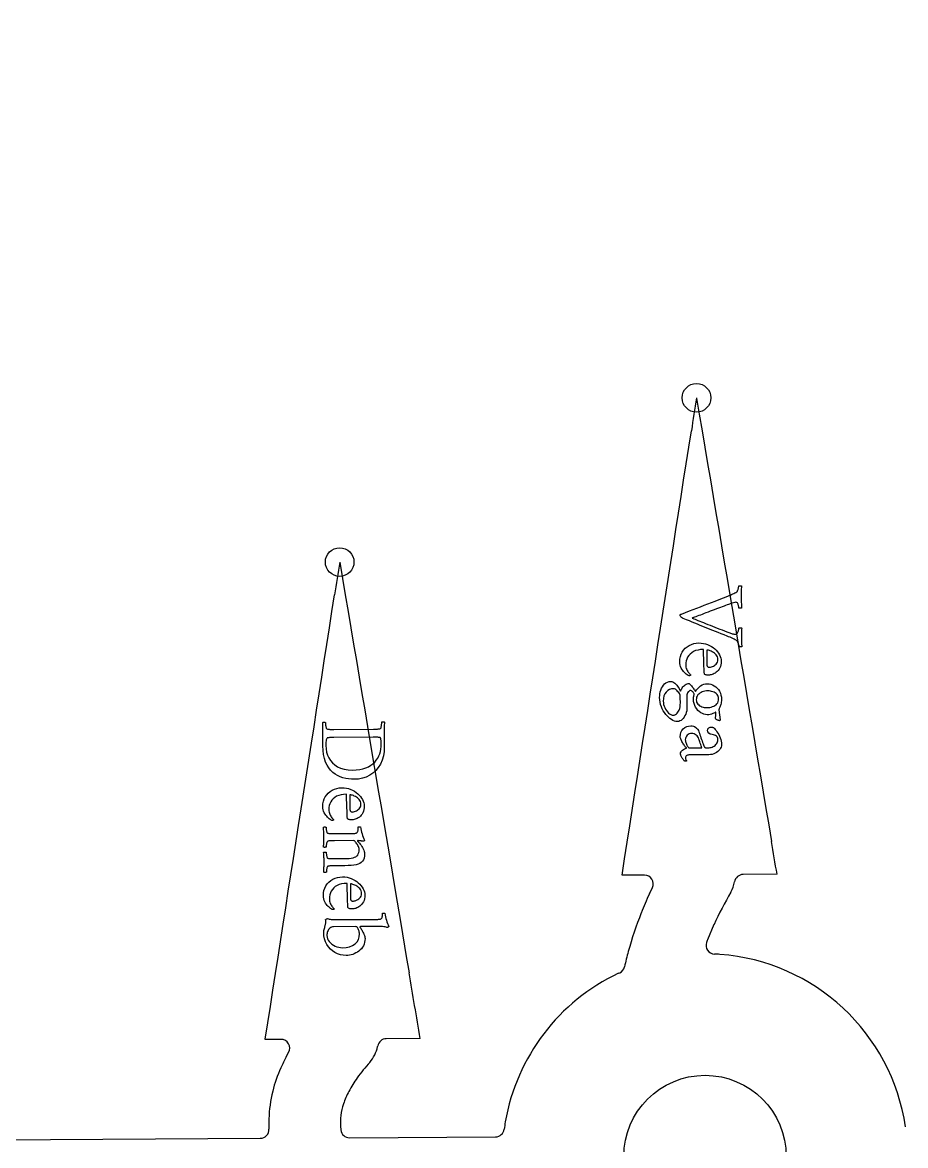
# Model space of a CAD drawing. Header units: millimetres. Extents: x -49 to 68, y -60 to 68.
# Drawn here: x -19.58 to 5.75, y 0.32 to 32.53 of the extents above; entities that cross this region are included whole.
import ezdxf

# ---------------------------------------------------------------- set-up
doc = ezdxf.new("R2010")
doc.units = ezdxf.units.MM
for name, color, linetype in [('CUT_INNER', 6, 'Continuous'), ('CUT_OUTER', 1, 'Continuous'), ('ENGRAVE', 7, 'Continuous'), ('TEXT', 5, 'Continuous')]:
    doc.layers.add(name, color=color, linetype=linetype)

msp = doc.modelspace()

# ---------------------------------------------------------------- linework, layer by layer
at = {"layer": 'CUT_INNER'}
for points in [[(-0.2443, 21.7613), (-0.2433, 21.7568), (-0.1647, 21.2915), (-0.085, 20.8203), (-0.0054, 20.3491), (0.0743, 19.8778), (0.1539, 19.4066), (0.2336, 18.9354), (0.3133, 18.4642), (0.3929, 17.9929), (0.4726, 17.5217), (0.5522, 17.0505), (0.6319, 16.5793), (0.7115, 16.108), (0.8708, 15.1656), (0.9505, 14.6943), (1.0301, 14.2231), (1.1098, 13.7519), (1.1894, 13.2807), (1.2691, 12.8094), (1.3488, 12.3382), (1.5081, 11.3958), (1.5877, 10.9245), (1.6674, 10.4533), (1.747, 9.9821), (1.8267, 9.5109), (1.9063, 9.0396)], [(-1.7349, 8.073), (-2.3743, 8.0689), (-2.3799, 8.0692), (-2.3793, 8.0748), (-2.3066, 8.5411), (-2.233, 9.0133), (-2.1593, 9.4855), (-2.012, 10.4299), (-1.9383, 10.9021), (-1.791, 11.8465), (-1.7174, 12.3187), (-1.6437, 12.7909), (-1.5701, 13.2631), (-1.4964, 13.7353), (-1.4228, 14.2075), (-1.3491, 14.6797), (-1.2755, 15.1519), (-0.9809, 17.0407), (-0.9072, 17.5129), (-0.8335, 17.9851), (-0.7599, 18.4573), (-0.6862, 18.9295), (-0.6126, 19.4017), (-0.5389, 19.8739), (-0.4653, 20.3461), (-0.3916, 20.8183)], [(-10.4788, 17.051), (-10.4777, 17.0464), (-10.3991, 16.5812), (-10.3195, 16.11), (-10.2398, 15.6387), (-10.1601, 15.1675), (-10.0805, 14.6963), (-10.0008, 14.2251), (-9.9212, 13.7538), (-9.8415, 13.2826), (-9.7619, 12.8114), (-9.6822, 12.3402), (-9.6026, 11.8689), (-9.3636, 10.4552), (-9.284, 9.984), (-9.2043, 9.5128), (-9.045, 8.5703), (-8.9653, 8.0991), (-8.8857, 7.6279), (-8.7264, 6.6854), (-8.5671, 5.743), (-8.4874, 5.2717)], [(-12.1608, 3.3614), (-12.6087, 3.3586), (-12.6144, 3.3588), (-12.6138, 3.3645), (-12.4674, 4.303), (-12.3937, 4.7752), (-12.3201, 5.2474), (-12.2464, 5.7196), (-12.0991, 6.664), (-12.0255, 7.1362), (-11.9518, 7.6084), (-11.8782, 8.0806), (-11.8045, 8.5528), (-11.6572, 9.4972), (-11.5836, 9.9694), (-11.2889, 11.8582), (-11.2153, 12.3304), (-11.1416, 12.8026), (-11.068, 13.2748), (-10.9943, 13.747), (-10.9207, 14.2192), (-10.847, 14.6914), (-10.7734, 15.1636), (-10.6997, 15.6358), (-10.6261, 16.108)], [(2.0653, 8.0974), (2.0596, 8.0971), (1.0934, 8.091)], [(-1.5962, 7.5332), (-1.5084, 7.7137)], [(0.2574, 6.6521), (0.0711, 6.2135), (0.0662, 6.2011), (0.045, 6.1427)], [(-2.4844, 5.2564), (-2.4471, 5.2735)], [(-8.1691, 3.3871), (-8.1748, 3.3868), (-9.1415, 3.3806)], [(-12.0124, 2.8649), (-11.9423, 2.9872)], [(-9.3863, 3.1732), (-9.3895, 3.1548)], [(-10.4558, 0.8715), (-10.4446, 0.7637)], [(-27.7986, 0.4275), (-12.7548, 0.5231)], [(-10.1944, 0.5394), (-6.0068, 0.5661)]]:
    msp.add_lwpolyline(points, dxfattribs=at)
msp.add_circle((0, 0), 2.33, dxfattribs=at)
for centre, radius, start, end in [((987.0656, -132.9618), 999.3598, 171.0935114, 171.1482309), ((976.8311, -137.6722), 999.3598, 171.0935114, 171.1482309), ((-818.9452, -129.9554), 832.5365, 9.5449902, 9.6107486), ((-1.7333, 7.823), 0.25, 334.06948, 90.36442), ((1.095, 7.841), 0.25, 90.36514, 171.30913), ((-0.1669, 8.0855), 1.0356, 331.25926, 348.48249), ((8.7546, 2.7834), 11.3886, 155.3506, 158.34423), ((10.1315, 2.1396), 10.8563, 149.87904, 155.43936), ((7.9844, 3.0786), 10.5638, 158.29056, 164.60548), ((0.28, 6.0574), 0.25, 160.03018, 267.89062), ((5.2332, 3.832), 7.7113, 164.57611, 167.94565), ((0.1404, 2.2761), 3.5338, 85.3124, 87.88588), ((0, 0), 5.814, 8.43787, 85.76599), ((-3293.6344, -550.518), 3331.8302, 9.5696538, 9.6025218), ((0, 0), 5.814, 115.29738, 170.14113), ((-2.5512, 5.5008), 0.25, 294.60938, 346.4868), ((-12.1592, 3.1115), 0.25, 330.18502, 90.36442), ((-9.1399, 3.1307), 0.25, 90.36442, 170.20376), ((-10.3956, 3.374), 1.0297, 319.18104, 347.71044), ((-7.9067, 0.6639), 4.6584, 151.80514, 156.22476), ((-6.0069, -0.6043), 4.8941, 137.52019, 144.20656), ((-8.3737, 0.8628), 4.1509, 156.13823, 165.92454), ((-7.3171, 0.3443), 3.2765, 144.2605, 152.29447), ((-8.7752, 0.9646), 3.7366, 165.94132, 178.26538), ((-8.1283, 0.77), 2.3604, 152.2881, 161.72754), ((-8.6381, 0.9399), 1.8231, 161.77301, 172.35482), ((-9.2753, 0.9695), 3.2366, 178.08424, 183.23581), ((-8.8483, 0.9711), 1.6106, 172.46246, 183.54713), ((-1.3594, 0.2191), 4.4372, 169.92295, 172.70648), ((-12.7564, 0.7731), 0.25, 270.36442, 3.13239), ((-10.196, 0.7894), 0.25, 185.90035, 270.36442), ((-6.0084, 0.8161), 0.25, 270.36442, 352.26563)]:
    msp.add_arc(centre, radius, start, end, dxfattribs=at)
at = {"layer": 'CUT_OUTER'}
msp.add_arc((0, 19.5459), 48.8541, 346.06601, 202.73839, dxfattribs=at)
at = {"layer": 'ENGRAVE'}
for centre, radius in [((0, 19.5457), 45.1196), ((-0.2443, 21.7628), 0.4104), ((-10.4788, 17.0524), 0.4104)]:
    msp.add_circle(centre, radius, dxfattribs=at)
at = {"layer": 'TEXT'}
for points in [[(1.0345, 16.0627), (1.0351, 16.0194), (1.0361, 15.9768), (1.0377, 15.935), (1.0397, 15.8938), (1.0419, 15.8531), (1.044, 15.8127), (1.0458, 15.7727), (1.0475, 15.733), (1.0408, 15.7307), (1.0316, 15.7292), (1.0197, 15.7285), (1.0053, 15.7287), (0.9914, 15.7297), (0.9811, 15.7316), (0.9744, 15.7343), (0.9712, 15.738), (0.9707, 15.7452), (0.9694, 15.756), (0.9672, 15.7704), (0.9641, 15.7884), (0.9599, 15.8078), (0.9543, 15.8268), (0.9474, 15.8452), (0.9391, 15.8631), (0.9288, 15.8786), (0.9161, 15.8896), (0.9008, 15.8961), (0.883, 15.8982), (0.8554, 15.895), (0.8163, 15.8855), (0.7657, 15.8699), (0.7035, 15.848), (0.6711, 15.836), (0.6338, 15.822), (0.5916, 15.8062), (0.5444, 15.7884), (0.4935, 15.7693), (0.4401, 15.7493), (0.3841, 15.7284), (0.3256, 15.7066), (0.2658, 15.6844), (0.206, 15.6619), (0.1462, 15.6393), (0.0863, 15.6165), (0.0277, 15.5942), (-0.0285, 15.5729), (-0.0824, 15.5526), (-0.1338, 15.5334), (-0.1818, 15.5156), (-0.2253, 15.4994), (-0.2641, 15.4851), (-0.2983, 15.4724), (-0.3266, 15.4619), (-0.3476, 15.454), (-0.3613, 15.4488), (-0.3676, 15.4461), (-0.3583, 15.4419), (-0.3413, 15.4347), (-0.3167, 15.4244), (-0.2843, 15.4112), (-0.2456, 15.3955), (-0.202, 15.378), (-0.1534, 15.3586), (-0.0999, 15.3374), (-0.0424, 15.3147), (0.0179, 15.2908), (0.0812, 15.2658), (0.1473, 15.2395), (0.2152, 15.2126), (0.2836, 15.1855), (0.3525, 15.1583), (0.4219, 15.1309), (0.4905, 15.1038), (0.5571, 15.0776), (0.6217, 15.0522), (0.6841, 15.0277), (0.7077, 15.0186), (0.7319, 15.0103), (0.7569, 15.0026), (0.7825, 14.9956), (0.8074, 14.9898), (0.8302, 14.9857), (0.851, 14.9832), (0.8697, 14.9825), (0.8902, 14.9849), (0.9078, 14.992), (0.9227, 15.0035), (0.9349, 15.0197), (0.9448, 15.0385), (0.9531, 15.058), (0.9596, 15.0781), (0.9644, 15.0989), (0.9678, 15.1185), (0.9703, 15.1347), (0.9717, 15.1478), (0.9722, 15.1576), (0.9765, 15.1624), (0.984, 15.1658), (0.9948, 15.1679), (1.0089, 15.1687), (1.0233, 15.1681), (1.0351, 15.1661), (1.0444, 15.1628), (1.0512, 15.1581), (1.05, 15.1218), (1.0486, 15.0865), (1.047, 15.0523), (1.0453, 15.0191), (1.0437, 14.9858), (1.0426, 14.9516), (1.0421, 14.9163), (1.0421, 14.8801), (1.0423, 14.8503), (1.0428, 14.8239), (1.0433, 14.8006), (1.0441, 14.7806), (1.0449, 14.7623), (1.046, 14.7442), (1.0472, 14.7262), (1.0486, 14.7084), (1.0501, 14.6897), (1.0516, 14.6689), (1.0531, 14.6461), (1.0546, 14.6213), (1.0478, 14.619), (1.0383, 14.6178), (1.026, 14.6175), (1.011, 14.6183), (0.9967, 14.6197), (0.9865, 14.6215), (0.9803, 14.6237), (0.9783, 14.6262), (0.9774, 14.637), (0.9747, 14.6531), (0.9703, 14.6745), (0.9642, 14.7011), (0.9555, 14.7289), (0.9434, 14.7537), (0.9279, 14.7757), (0.9091, 14.7947), (0.8919, 14.8078), (0.8677, 14.8227), (0.8365, 14.8395), (0.7983, 14.8581), (0.7571, 14.877), (0.7167, 14.8947), (0.6771, 14.9112), (0.6385, 14.9265), (0.5488, 14.962), (0.4629, 14.9959), (0.3808, 15.0284), (0.3024, 15.0593), (0.2266, 15.0893), (0.1522, 15.119), (0.0791, 15.1483), (0.0074, 15.1773), (-0.0643, 15.2064), (-0.1374, 15.236), (-0.2119, 15.2661), (-0.2877, 15.2967), (-0.3662, 15.3286), (-0.4489, 15.3624), (-0.5356, 15.3983), (-0.6265, 15.4363), (-0.6504, 15.4473), (-0.6702, 15.4588), (-0.6859, 15.4709), (-0.6976, 15.4835), (-0.706, 15.4965), (-0.7121, 15.5096), (-0.7157, 15.523), (-0.717, 15.5365), (-0.7159, 15.5404), (-0.7126, 15.544), (-0.7071, 15.5473), (-0.6994, 15.5502), (-0.6912, 15.553), (-0.6841, 15.5558), (-0.6782, 15.5585), (-0.6736, 15.5613), (-0.5573, 15.6062), (-0.4449, 15.6496), (-0.3364, 15.6914), (-0.2318, 15.7317), (-0.1288, 15.7714), (-0.0249, 15.8114), (0.0798, 15.8517), (0.1854, 15.8924), (0.2942, 15.9346), (0.4083, 15.9793), (0.5279, 16.0267), (0.653, 16.0766), (0.6913, 16.0917), (0.7277, 16.1067), (0.762, 16.1215), (0.7943, 16.1361), (0.8248, 16.151), (0.854, 16.1668), (0.8819, 16.1834), (0.9083, 16.2008), (0.9187, 16.2091), (0.9279, 16.22), (0.9362, 16.2337), (0.9434, 16.2501), (0.9496, 16.2678), (0.9548, 16.2853), (0.9589, 16.3026), (0.9621, 16.3197), (0.9643, 16.3357), (0.966, 16.3494), (0.9669, 16.3609), (0.9672, 16.3702), (0.9695, 16.3714), (0.9764, 16.3723), (0.9879, 16.3729), (1.004, 16.3731), (1.0202, 16.3731), (1.0322, 16.3726), (1.04, 16.3718), (1.0435, 16.3707), (1.0423, 16.3263), (1.041, 16.2858), (1.0394, 16.2493), (1.0377, 16.2167), (1.0361, 16.184), (1.035, 16.1475), (1.0345, 16.107), (1.0345, 16.0627)], [(-0.0458, 14.5434), (-0.1269, 14.5403), (-0.201, 14.5295), (-0.2684, 14.5108), (-0.3288, 14.4844), (-0.3822, 14.4515), (-0.4282, 14.4136), (-0.4668, 14.3706), (-0.4981, 14.3225), (-0.5222, 14.2709), (-0.5393, 14.2174), (-0.5495, 14.1618), (-0.5526, 14.1042), (-0.5507, 14.0683), (-0.5457, 14.0341), (-0.5374, 14.0016), (-0.5259, 13.9708), (-0.5122, 13.9421), (-0.4976, 13.9158), (-0.4819, 13.8919), (-0.4653, 13.8704), (-0.449, 13.8516), (-0.4347, 13.8358), (-0.4223, 13.8231), (-0.4118, 13.8135), (-0.4123, 13.8117), (-0.4141, 13.8091), (-0.4171, 13.8055), (-0.4212, 13.8012), (-0.4264, 13.797), (-0.4324, 13.794), (-0.4393, 13.7921), (-0.447, 13.7915), (-0.4583, 13.7924), (-0.4702, 13.7954), (-0.4829, 13.8004), (-0.4962, 13.8075), (-0.5163, 13.8214), (-0.5383, 13.8386), (-0.5622, 13.8592), (-0.588, 13.8832), (-0.6139, 13.9107), (-0.6384, 13.9415), (-0.6614, 13.9758), (-0.6828, 14.0134), (-0.701, 14.0544), (-0.714, 14.0984), (-0.722, 14.1455), (-0.7248, 14.1957), (-0.7207, 14.2712), (-0.7074, 14.3423), (-0.6848, 14.4091), (-0.653, 14.4714), (-0.6134, 14.5284), (-0.5672, 14.5789), (-0.5145, 14.623), (-0.4553, 14.6607), (-0.3909, 14.6909), (-0.3228, 14.7126), (-0.2508, 14.7259), (-0.1751, 14.7306), (-0.1094, 14.7281), (-0.0459, 14.7195), (0.0154, 14.705), (0.0746, 14.6845), (0.1308, 14.6592), (0.1832, 14.63), (0.232, 14.5971), (0.277, 14.5605), (0.3179, 14.5209), (0.3542, 14.4795), (0.3859, 14.4362), (0.413, 14.391), (0.4347, 14.3452), (0.4503, 14.3), (0.4598, 14.2554), (0.4632, 14.2115), (0.461, 14.1541), (0.4536, 14.1021), (0.4412, 14.0552), (0.4235, 14.0137), (0.4022, 13.9767), (0.3783, 13.9439), (0.3521, 13.9151), (0.3235, 13.8904), (0.2937, 13.8694), (0.2638, 13.8519), (0.2339, 13.8377), (0.204, 13.827), (0.1753, 13.819), (0.1489, 13.8133), (0.1249, 13.8098), (0.1033, 13.8086), (0.0762, 13.8093), (0.0522, 13.8117), (0.0312, 13.8158), (0.0133, 13.8217), (-0.0012, 13.8299), (-0.012, 13.8413), (-0.0191, 13.8557), (-0.0225, 13.8732), (-0.0238, 13.8884), (-0.0251, 13.9096), (-0.0262, 13.9368), (-0.0272, 13.9699), (-0.0282, 14.0073), (-0.0294, 14.0472), (-0.0307, 14.0897), (-0.0323, 14.1347), (-0.034, 14.1809), (-0.0356, 14.2267), (-0.0373, 14.2722), (-0.0389, 14.3173), (-0.0405, 14.3605), (-0.0418, 14.4004), (-0.043, 14.4368), (-0.044, 14.4698), (-0.0447, 14.4979), (-0.0453, 14.5196), (-0.0457, 14.5347), (-0.0458, 14.5434)], [(0.0524, 14.5304), (0.0551, 14.0972), (0.0561, 14.0853), (0.0587, 14.0744), (0.063, 14.0642), (0.069, 14.055), (0.0773, 14.0471), (0.0882, 14.0412), (0.1018, 14.0371), (0.1182, 14.0349), (0.1363, 14.0352), (0.1577, 14.0385), (0.1825, 14.045), (0.2107, 14.0545), (0.2399, 14.0672), (0.2678, 14.0832), (0.2942, 14.1023), (0.3193, 14.1247), (0.3406, 14.1508), (0.3557, 14.1812), (0.3647, 14.2157), (0.3675, 14.2545), (0.3643, 14.2948), (0.3551, 14.3314), (0.34, 14.3641), (0.3189, 14.3931), (0.2941, 14.4188), (0.2675, 14.4415), (0.2393, 14.4613), (0.2094, 14.4783), (0.1795, 14.4926), (0.1513, 14.5045), (0.1249, 14.514), (0.1001, 14.5212), (0.0792, 14.5262), (0.0643, 14.5295), (0.0554, 14.5309), (0.0524, 14.5304)], [(-0.5176, 12.8918), (-0.5197, 12.8394), (-0.5265, 12.7885), (-0.5381, 12.7391), (-0.5545, 12.6912), (-0.5748, 12.6463), (-0.5982, 12.6058), (-0.6247, 12.5697), (-0.6544, 12.538), (-0.6864, 12.5122), (-0.7202, 12.4937), (-0.7557, 12.4824), (-0.7929, 12.4785), (-0.8342, 12.4818), (-0.8761, 12.492), (-0.9188, 12.5092), (-0.9622, 12.5333), (-1.0054, 12.5635), (-1.0471, 12.5985), (-1.0876, 12.6386), (-1.1267, 12.6835), (-1.1634, 12.7328), (-1.1965, 12.7859), (-1.2261, 12.8428), (-1.2521, 12.9035), (-1.2734, 12.9668), (-1.2887, 13.032), (-1.298, 13.0988), (-1.3015, 13.1675), (-1.2996, 13.2206), (-1.2933, 13.2738), (-1.2825, 13.327), (-1.2674, 13.3802), (-1.2477, 13.4313), (-1.2234, 13.4779), (-1.1944, 13.5202), (-1.1609, 13.558), (-1.1227, 13.5893), (-1.0798, 13.6117), (-1.0323, 13.6253), (-0.9801, 13.63), (-0.9505, 13.627), (-0.9215, 13.6175), (-0.8931, 13.6015), (-0.8653, 13.579), (-0.8386, 13.5523), (-0.8132, 13.5235), (-0.7892, 13.4926), (-0.7665, 13.4597), (-0.7458, 13.4273), (-0.7279, 13.398), (-0.7128, 13.3717), (-0.7004, 13.3484), (-0.6913, 13.3719), (-0.6802, 13.3959), (-0.6671, 13.4204), (-0.6519, 13.4455), (-0.6346, 13.4698), (-0.6151, 13.4924), (-0.5934, 13.513), (-0.5694, 13.5318), (-0.5433, 13.5475), (-0.5154, 13.5587), (-0.4855, 13.5656), (-0.4538, 13.568), (-0.4395, 13.5545), (-0.424, 13.5385), (-0.4073, 13.52), (-0.3893, 13.4989), (-0.371, 13.4765), (-0.3533, 13.4542), (-0.336, 13.4318), (-0.3193, 13.4094), (-0.304, 13.3883), (-0.2911, 13.3698), (-0.2806, 13.3537), (-0.2725, 13.3402), (-0.2431, 13.3872), (-0.2087, 13.4295), (-0.1693, 13.4673), (-0.125, 13.5006), (-0.0779, 13.5277), (-0.0303, 13.5472), (0.0179, 13.559), (0.0667, 13.5631), (0.1189, 13.5598), (0.1693, 13.5491), (0.2179, 13.5311), (0.2646, 13.5058), (0.3084, 13.474), (0.3478, 13.4368), (0.3831, 13.3941), (0.4142, 13.346), (0.4395, 13.2934), (0.4578, 13.2376), (0.4689, 13.1785), (0.4729, 13.1161), (0.4717, 13.0742), (0.4676, 13.0357), (0.4606, 13.0005), (0.4506, 12.9688), (0.4398, 12.9403), (0.4302, 12.9148), (0.4217, 12.8925), (0.4145, 12.8732), (0.4086, 12.8564), (0.4044, 12.8442), (0.4019, 12.8366), (0.4011, 12.8336), (0.4007, 12.8318), (0.3998, 12.8278), (0.3981, 12.8216), (0.3958, 12.8131), (0.4385, 12.5273), (0.4338, 12.5165), (0.4277, 12.5088), (0.4202, 12.5041), (0.4114, 12.5026), (0.4017, 12.5037), (0.3892, 12.5072), (0.3737, 12.513), (0.3554, 12.5213), (0.3372, 12.5309), (0.3222, 12.5408), (0.3105, 12.5511), (0.302, 12.5618), (0.3032, 12.5787), (0.3041, 12.5966), (0.305, 12.6155), (0.3056, 12.6354), (0.3062, 12.6552), (0.3071, 12.6736), (0.3081, 12.6906), (0.3092, 12.7063), (0.3103, 12.7194), (0.3111, 12.7288), (0.3116, 12.7344), (0.3118, 12.7363), (0.3112, 12.741), (0.3097, 12.7444), (0.3071, 12.7465), (0.3035, 12.7471), (0.2945, 12.7403), (0.2781, 12.7309), (0.2544, 12.719), (0.2234, 12.7044), (0.1873, 12.6904), (0.1483, 12.6804), (0.1063, 12.6742), (0.0615, 12.672), (0.0153, 12.6754), (-0.0306, 12.6861), (-0.0762, 12.7041), (-0.1215, 12.7294), (-0.1647, 12.7612), (-0.204, 12.7984), (-0.2394, 12.8411), (-0.271, 12.8893), (-0.297, 12.9418), (-0.3156, 12.9976), (-0.327, 13.0567), (-0.331, 13.1191), (-0.3307, 13.1375), (-0.3292, 13.1573), (-0.3268, 13.1784), (-0.3234, 13.2009), (-0.3194, 13.2226), (-0.3155, 13.2412), (-0.3115, 13.2567), (-0.3075, 13.2692), (-0.318, 13.2866), (-0.3302, 13.3034), (-0.3441, 13.3198), (-0.3597, 13.3356), (-0.3761, 13.3492), (-0.3925, 13.3589), (-0.4089, 13.3647), (-0.4253, 13.3665), (-0.436, 13.3639), (-0.449, 13.3561), (-0.4645, 13.3433), (-0.4822, 13.3253), (-0.4988, 13.3023), (-0.5105, 13.2747), (-0.5175, 13.2423), (-0.5196, 13.2051)], [(-0.7064, 13.0132), (-0.7066, 13.0274), (-0.707, 13.0456), (-0.7075, 13.0676), (-0.7083, 13.0936), (-0.7092, 13.1212), (-0.7103, 13.1481), (-0.7116, 13.1743), (-0.7131, 13.1998), (-0.7147, 13.2225), (-0.7167, 13.2403), (-0.719, 13.2532), (-0.7216, 13.2611), (-0.7368, 13.2836), (-0.7546, 13.3079), (-0.7752, 13.3338), (-0.7986, 13.3614), (-0.8234, 13.3863), (-0.8486, 13.404), (-0.874, 13.4146), (-0.8998, 13.418), (-0.9611, 13.4118), (-1.0171, 13.3941), (-1.0678, 13.3648), (-1.1131, 13.324), (-1.1503, 13.2727), (-1.1767, 13.2119), (-1.1924, 13.1416), (-1.1972, 13.0619), (-1.1944, 13.0155), (-1.1864, 12.9693), (-1.1734, 12.923), (-1.1552, 12.8768), (-1.1329, 12.8325), (-1.1076, 12.792), (-1.0793, 12.7552), (-1.0479, 12.7222), (-1.0145, 12.695), (-0.9802, 12.6756), (-0.9449, 12.6641), (-0.9086, 12.6604), (-0.8889, 12.6627), (-0.8681, 12.6695), (-0.8461, 12.6807), (-0.8229, 12.6964), (-0.8, 12.7168), (-0.7786, 12.7423), (-0.7588, 12.7729), (-0.7405, 12.8086), (-0.7253, 12.8501), (-0.7145, 12.898), (-0.7083, 12.9524), (-0.7064, 13.0132)], [(0.391, 13.1265), (0.3879, 13.1631), (0.379, 13.1965), (0.3643, 13.2269), (0.3439, 13.2542), (0.3191, 13.2784), (0.2912, 13.2995), (0.2602, 13.3176), (0.2262, 13.3325), (0.1904, 13.3442), (0.1539, 13.3525), (0.1167, 13.3574), (0.0789, 13.3588), (0.0384, 13.3567), (-0.0014, 13.3508), (-0.0405, 13.3412), (-0.0789, 13.3278), (-0.1153, 13.3109), (-0.1482, 13.2906), (-0.1777, 13.2669), (-0.2037, 13.2398), (-0.225, 13.2096), (-0.2401, 13.1763), (-0.2491, 13.1399), (-0.2519, 13.1006), (-0.2489, 13.0652), (-0.2402, 13.0329), (-0.226, 13.0034), (-0.2062, 12.9769), (-0.182, 12.9533), (-0.1548, 12.9329), (-0.1245, 12.9156), (-0.0912, 12.9013), (-0.0561, 12.8902), (-0.0206, 12.8823), (0.0155, 12.8777), (0.052, 12.8763), (0.0938, 12.8783), (0.1347, 12.8837), (0.1748, 12.8924), (0.214, 12.9046), (0.251, 12.9202), (0.2846, 12.9391), (0.3148, 12.9614), (0.3415, 12.9872), (0.3634, 13.0164), (0.3789, 13.0494), (0.3881, 13.0861), (0.391, 13.1265)], [(-9.1998, 11.7611), (-9.2059, 11.6204), (-9.2263, 11.4898), (-9.2609, 11.3693), (-9.3097, 11.259), (-9.3707, 11.1598), (-9.442, 11.0728), (-9.5236, 10.9981), (-9.6155, 10.9355), (-9.716, 10.886), (-9.8231, 10.8504), (-9.937, 10.8287), (-10.0576, 10.821), (-10.1416, 10.8233), (-10.2246, 10.8315), (-10.3066, 10.8454), (-10.3876, 10.8652), (-10.4661, 10.8918), (-10.5406, 10.9265), (-10.6111, 10.9693), (-10.6775, 11.02), (-10.7386, 11.0797), (-10.7931, 11.1491), (-10.841, 11.2282), (-10.8824, 11.3171), (-10.9158, 11.4167), (-10.9399, 11.5279), (-10.9548, 11.6508), (-10.9603, 11.7853), (-10.9645, 12.4502), (-10.9581, 12.4549), (-10.9496, 12.4581), (-10.939, 12.4598), (-10.9264, 12.46), (-10.9138, 12.459), (-10.9033, 12.4571), (-10.8947, 12.4543), (-10.8882, 12.4507), (-10.8879, 12.4408), (-10.8871, 12.4275), (-10.8857, 12.4108), (-10.8838, 12.3908), (-10.8811, 12.3692), (-10.8777, 12.3482), (-10.8734, 12.3277), (-10.8682, 12.3077), (-10.8625, 12.2903), (-10.8565, 12.2775), (-10.8501, 12.2693), (-10.8434, 12.2657), (-10.8259, 12.2609), (-10.8059, 12.2574), (-10.7836, 12.2551), (-10.7589, 12.2539), (-10.7325, 12.2535), (-10.7051, 12.2533), (-10.6766, 12.2532), (-10.6472, 12.2533), (-9.5109, 12.2605), (-9.4813, 12.2608), (-9.4526, 12.2612), (-9.4248, 12.2618), (-9.3978, 12.2626), (-9.3725, 12.264), (-9.3498, 12.2667), (-9.3296, 12.2704), (-9.312, 12.2754), (-9.3044, 12.2791), (-9.2978, 12.2874), (-9.2923, 12.3003), (-9.2878, 12.3178), (-9.2841, 12.3378), (-9.2809, 12.3584), (-9.2782, 12.3794), (-9.2761, 12.401), (-9.2744, 12.4211), (-9.2732, 12.4378), (-9.2725, 12.4511), (-9.2723, 12.461), (-9.2659, 12.4647), (-9.2574, 12.4675), (-9.2469, 12.4696), (-9.2343, 12.4707), (-9.2217, 12.4707), (-9.2111, 12.4692), (-9.2026, 12.4661), (-9.1961, 12.4614), (-9.1972, 12.4207), (-9.1986, 12.3804), (-9.2001, 12.3403), (-9.2018, 12.3006), (-9.2034, 12.2613), (-9.2044, 12.2223), (-9.2049, 12.1836), (-9.2049, 12.1453), (-9.2046, 12.1039), (-9.204, 12.0588), (-9.2033, 12.0099), (-9.2024, 11.9573), (-9.2014, 11.9041), (-9.2007, 11.8537), (-9.2001, 11.8061), (-9.1998, 11.7611)], [(0.4729, 11.819), (0.4701, 11.7814), (0.4611, 11.745), (0.446, 11.7097), (0.4248, 11.6756), (0.3984, 11.6437), (0.368, 11.6149), (0.3334, 11.5894), (0.2947, 11.5671), (0.2526, 11.549), (0.2077, 11.5359), (0.16, 11.528), (0.1096, 11.5251), (-0.4381, 11.5216), (-0.463, 11.5202), (-0.4861, 11.5165), (-0.5072, 11.5104), (-0.5265, 11.502), (-0.5425, 11.4908), (-0.5539, 11.4766), (-0.5607, 11.4593), (-0.5629, 11.439), (-0.5617, 11.421), (-0.5586, 11.405), (-0.5534, 11.3911), (-0.5462, 11.3792), (-0.5388, 11.3694), (-0.5331, 11.3616), (-0.5291, 11.3558), (-0.5269, 11.3521), (-0.5274, 11.3495), (-0.5289, 11.3473), (-0.5315, 11.3454), (-0.535, 11.3438), (-0.5389, 11.3426), (-0.5425, 11.3418), (-0.5457, 11.3412), (-0.5486, 11.341), (-0.5631, 11.3418), (-0.5766, 11.3443), (-0.589, 11.3484), (-0.6005, 11.3543), (-0.6081, 11.3637), (-0.617, 11.3757), (-0.6273, 11.3902), (-0.639, 11.4072), (-0.651, 11.4257), (-0.6624, 11.4445), (-0.6731, 11.4637), (-0.6831, 11.4832), (-0.6915, 11.5024), (-0.6976, 11.5203), (-0.7013, 11.537), (-0.7026, 11.5526), (-0.6992, 11.5805), (-0.6886, 11.6069), (-0.6709, 11.6318), (-0.646, 11.6552), (-0.6174, 11.6759), (-0.5883, 11.6927), (-0.559, 11.7055), (-0.5292, 11.7145), (-0.5359, 11.7217), (-0.545, 11.7324), (-0.5565, 11.7468), (-0.5704, 11.7646), (-0.5856, 11.7851), (-0.601, 11.807), (-0.6166, 11.8305), (-0.6323, 11.8555), (-0.6476, 11.8812), (-0.6619, 11.9068), (-0.6752, 11.9322), (-0.6874, 11.9574), (-0.6977, 11.9816), (-0.7051, 12.0039), (-0.7096, 12.0244), (-0.7112, 12.0431), (-0.706, 12.1059), (-0.6898, 12.1638), (-0.6624, 12.2166), (-0.624, 12.2643), (-0.5775, 12.304), (-0.526, 12.3324), (-0.4695, 12.3496), (-0.4079, 12.3556), (-0.3685, 12.3531), (-0.3319, 12.3449), (-0.2982, 12.331), (-0.2673, 12.3116), (-0.2405, 12.2893), (-0.219, 12.2673), (-0.2028, 12.2453), (-0.1918, 12.2235), (-0.1777, 12.1843), (-0.163, 12.1429), (-0.1479, 12.0994), (-0.1322, 12.0536), (-0.1163, 12.0074), (-0.1006, 11.9628), (-0.0851, 11.9197), (-0.0697, 11.8782), (-0.0553, 11.8401), (-0.0427, 11.8075), (-0.0318, 11.7803), (-0.0226, 11.7586), (-0.0182, 11.7487), (-0.0133, 11.7409), (-0.0079, 11.7352), (-0.002, 11.7315), (0.0056, 11.7291), (0.0161, 11.7275), (0.0294, 11.7266), (0.0457, 11.7263), (0.1165, 11.7268), (0.1464, 11.7288), (0.1761, 11.7346), (0.2056, 11.7442), (0.2349, 11.7575), (0.2629, 11.774), (0.2885, 11.7933), (0.3117, 11.8152), (0.3325, 11.8399), (0.3496, 11.8667), (0.3617, 11.8952), (0.369, 11.9254), (0.3712, 11.9573), (0.3683, 11.9891), (0.3599, 12.0165), (0.3462, 12.0394), (0.327, 12.0578), (0.3029, 12.0728), (0.2744, 12.0854), (0.2414, 12.0956), (0.2041, 12.1034), (0.1479, 12.1201), (0.1077, 12.1464), (0.0835, 12.1823), (0.0752, 12.2279), (0.0773, 12.2484), (0.0838, 12.2665), (0.0948, 12.2819), (0.1102, 12.2949), (0.1282, 12.3051), (0.1469, 12.3125), (0.1663, 12.317), (0.1864, 12.3185), (0.1914, 12.3182), (0.1983, 12.3173), (0.2071, 12.3156), (0.2177, 12.3133), (0.2286, 12.3105), (0.2379, 12.3073), (0.2456, 12.3038), (0.2519, 12.2999), (0.2719, 12.2774), (0.2937, 12.2504), (0.3173, 12.2191), (0.3425, 12.1833), (0.3678, 12.144), (0.3914, 12.1022), (0.4133, 12.0578), (0.4336, 12.0108), (0.4506, 11.9627), (0.4628, 11.9146), (0.4702, 11.8667), (0.4729, 11.819)], [(-9.5148, 12.0261), (-10.6484, 12.0189), (-10.6594, 12.0189), (-10.6733, 12.0188), (-10.69, 12.0187), (-10.7097, 12.0185), (-10.7307, 12.0182), (-10.7513, 12.0173), (-10.7715, 12.0158), (-10.7914, 12.0139), (-10.8092, 12.0117), (-10.8231, 12.0093), (-10.833, 12.0068), (-10.8391, 12.0041), (-10.849, 11.9929), (-10.8573, 11.9757), (-10.8638, 11.9526), (-10.8685, 11.9235), (-10.8719, 11.8909), (-10.8742, 11.8571), (-10.8755, 11.8221), (-10.8758, 11.7859), (-10.8701, 11.6925), (-10.8542, 11.6031), (-10.8281, 11.5177), (-10.7918, 11.4362), (-10.7451, 11.3606), (-10.6877, 11.2928), (-10.6196, 11.2327), (-10.5409, 11.1803), (-10.4511, 11.138), (-10.35, 11.1079), (-10.2376, 11.0903), (-10.1138, 11.0849), (-10.005, 11.0894), (-9.9048, 11.1016), (-9.8131, 11.1213), (-9.73, 11.1487), (-9.6548, 11.1825), (-9.587, 11.2218), (-9.5266, 11.2665), (-9.4735, 11.3165), (-9.4276, 11.371), (-9.3884, 11.4288), (-9.3561, 11.49), (-9.3306, 11.5545), (-9.3114, 11.6215), (-9.2978, 11.69), (-9.2898, 11.7599), (-9.2874, 11.8314), (-9.2876, 11.8413), (-9.2879, 11.8545), (-9.2884, 11.8712), (-9.2892, 11.8913), (-9.2902, 11.9128), (-9.2918, 11.9335), (-9.2939, 11.9536), (-9.2965, 11.973), (-9.2998, 11.99), (-9.3042, 12.003), (-9.3095, 12.0118), (-9.3158, 12.0165), (-9.3306, 12.0201), (-9.3476, 12.0228), (-9.3667, 12.0246), (-9.3881, 12.0256), (-9.4109, 12.026), (-9.4341, 12.0263), (-9.4579, 12.0264), (-9.4821, 12.0263), (-9.4862, 12.0263), (-9.4903, 12.0263), (-9.4944, 12.0263), (-9.4985, 12.0262), (-9.5026, 12.0262), (-9.5067, 12.0262), (-9.5107, 12.0262), (-9.5148, 12.0261)], [(-0.5662, 11.9541), (-0.5646, 11.9304), (-0.5604, 11.9057), (-0.5534, 11.8801), (-0.5437, 11.8534), (-0.5324, 11.8272), (-0.5206, 11.8031), (-0.5083, 11.781), (-0.4954, 11.761), (-0.4832, 11.7444), (-0.4724, 11.7326), (-0.4633, 11.7255), (-0.4557, 11.7231), (-0.0933, 11.7254), (-0.1021, 11.753), (-0.112, 11.7839), (-0.123, 11.8182), (-0.135, 11.856), (-0.1468, 11.8929), (-0.1572, 11.9246), (-0.1662, 11.9513), (-0.1739, 11.9729), (-0.1893, 12.0067), (-0.2077, 12.0374), (-0.2291, 12.065), (-0.2536, 12.0896), (-0.2812, 12.1097), (-0.3118, 12.1239), (-0.3454, 12.1324), (-0.382, 12.1351), (-0.4177, 12.1316), (-0.4511, 12.1217), (-0.4822, 12.1053), (-0.5111, 12.0825), (-0.5354, 12.0549), (-0.5526, 12.0243), (-0.5629, 11.9907), (-0.5662, 11.9541)], [(-10.2838, 10.3917), (-10.3648, 10.3886), (-10.439, 10.3778), (-10.5064, 10.3591), (-10.5668, 10.3327), (-10.6202, 10.2998), (-10.6662, 10.2619), (-10.7048, 10.2189), (-10.7361, 10.1708), (-10.7602, 10.1192), (-10.7773, 10.0656), (-10.7875, 10.01), (-10.7906, 9.9525), (-10.7887, 9.9165), (-10.7837, 9.8823), (-10.7754, 9.8499), (-10.7638, 9.8191), (-10.7502, 9.7904), (-10.7356, 9.7641), (-10.7199, 9.7402), (-10.7033, 9.7187), (-10.687, 9.6999), (-10.6727, 9.6841), (-10.6603, 9.6714), (-10.6498, 9.6618), (-10.6503, 9.66), (-10.6521, 9.6573), (-10.6551, 9.6538), (-10.6592, 9.6495), (-10.6644, 9.6452), (-10.6704, 9.6422), (-10.6773, 9.6404), (-10.685, 9.6398), (-10.6963, 9.6407), (-10.7082, 9.6437), (-10.7209, 9.6487), (-10.7342, 9.6558), (-10.7543, 9.6696), (-10.7763, 9.6869), (-10.8002, 9.7075), (-10.826, 9.7315), (-10.8519, 9.7589), (-10.8764, 9.7898), (-10.8994, 9.824), (-10.9208, 9.8617), (-10.9389, 9.9026), (-10.952, 9.9467), (-10.96, 9.9938), (-10.9628, 10.044), (-10.9587, 10.1195), (-10.9454, 10.1906), (-10.9228, 10.2573), (-10.891, 10.3197), (-10.8514, 10.3767), (-10.8052, 10.4272), (-10.7525, 10.4713), (-10.6933, 10.509), (-10.6289, 10.5392), (-10.5608, 10.5609), (-10.4888, 10.5742), (-10.4131, 10.5789), (-10.3474, 10.5763), (-10.2839, 10.5678), (-10.2226, 10.5533), (-10.1634, 10.5328), (-10.1072, 10.5074), (-10.0548, 10.4783), (-10.006, 10.4454), (-9.961, 10.4087), (-9.9201, 10.3692), (-9.8838, 10.3278), (-9.8521, 10.2845), (-9.825, 10.2393), (-9.8033, 10.1934), (-9.7877, 10.1482), (-9.7782, 10.1037), (-9.7748, 10.0597), (-9.777, 10.0024), (-9.7844, 9.9503), (-9.7968, 9.9035), (-9.8144, 9.8619), (-9.8358, 9.825), (-9.8596, 9.7922), (-9.8859, 9.7634), (-9.9145, 9.7387), (-9.9443, 9.7177), (-9.9742, 9.7001), (-10.0041, 9.686), (-10.034, 9.6752), (-10.0627, 9.6673), (-10.0891, 9.6616), (-10.1131, 9.6581), (-10.1347, 9.6569), (-10.1618, 9.6576), (-10.1858, 9.66), (-10.2068, 9.6641), (-10.2247, 9.6699), (-10.2392, 9.6782), (-10.25, 9.6895), (-10.2571, 9.704), (-10.2605, 9.7215), (-10.2618, 9.7367), (-10.2631, 9.7579), (-10.2642, 9.7851), (-10.2652, 9.8182), (-10.2662, 9.8556), (-10.2674, 9.8955), (-10.2687, 9.938), (-10.2703, 9.983), (-10.272, 10.0292), (-10.2736, 10.075), (-10.2753, 10.1204), (-10.2769, 10.1656), (-10.2785, 10.2088), (-10.2798, 10.2486), (-10.281, 10.2851), (-10.282, 10.3181), (-10.2827, 10.3462), (-10.2833, 10.3678), (-10.2837, 10.383), (-10.2838, 10.3917)], [(-10.1856, 10.3787), (-10.1829, 9.9454), (-10.1819, 9.9336), (-10.1793, 9.9226), (-10.175, 9.9125), (-10.169, 9.9033), (-10.1607, 9.8954), (-10.1498, 9.8894), (-10.1361, 9.8853), (-10.1198, 9.8831), (-10.1017, 9.8834), (-10.0803, 9.8868), (-10.0555, 9.8933), (-10.0273, 9.9028), (-9.998, 9.9155), (-9.9702, 9.9314), (-9.9438, 9.9506), (-9.9187, 9.973), (-9.8974, 9.9991), (-9.8823, 10.0294), (-9.8733, 10.064), (-9.8705, 10.1027), (-9.8737, 10.1431), (-9.8829, 10.1796), (-9.898, 10.2124), (-9.919, 10.2414), (-9.9439, 10.267), (-9.9705, 10.2898), (-9.9987, 10.3096), (-10.0286, 10.3265), (-10.0585, 10.3408), (-10.0867, 10.3527), (-10.1131, 10.3623), (-10.1379, 10.3695), (-10.1588, 10.3745), (-10.1737, 10.3777), (-10.1826, 10.3791), (-10.1856, 10.3787)], [(-9.7661, 8.6891), (-9.7694, 8.6213), (-9.7803, 8.5623), (-9.7987, 8.5121), (-9.8247, 8.4707), (-9.8585, 8.4367), (-9.9006, 8.4086), (-9.9509, 8.3864), (-10.0093, 8.3701), (-10.0762, 8.3584), (-10.1516, 8.3498), (-10.2355, 8.3444), (-10.328, 8.3422), (-10.6223, 8.3403), (-10.6517, 8.34), (-10.6802, 8.3396), (-10.7076, 8.339), (-10.734, 8.3382), (-10.7587, 8.3368), (-10.781, 8.3342), (-10.8009, 8.3304), (-10.8184, 8.3254), (-10.825, 8.3209), (-10.8312, 8.3128), (-10.8371, 8.3011), (-10.8427, 8.2858), (-10.8476, 8.2685), (-10.8516, 8.2506), (-10.8548, 8.2323), (-10.8572, 8.2135), (-10.8589, 8.1957), (-10.86, 8.1808), (-10.8607, 8.1685), (-10.8609, 8.1589), (-10.8674, 8.1552), (-10.8759, 8.1524), (-10.8864, 8.1504), (-10.899, 8.1492), (-10.9116, 8.1492), (-10.9222, 8.1507), (-10.9307, 8.1538), (-10.9372, 8.1585), (-10.9348, 8.1981), (-10.9326, 8.2351), (-10.9305, 8.2696), (-10.9286, 8.3016), (-10.927, 8.3334), (-10.9259, 8.3673), (-10.9254, 8.4035), (-10.9254, 8.4419), (-10.9259, 8.4792), (-10.9269, 8.5148), (-10.9284, 8.5487), (-10.9304, 8.5809), (-10.9327, 8.6134), (-10.9352, 8.6483), (-10.9379, 8.6856), (-10.9408, 8.7252), (-10.9344, 8.73), (-10.9259, 8.7332), (-10.9153, 8.7349), (-10.9027, 8.735), (-10.8901, 8.734), (-10.8796, 8.7321), (-10.871, 8.7293), (-10.8645, 8.7257), (-10.8642, 8.7161), (-10.8634, 8.7036), (-10.862, 8.6882), (-10.8601, 8.6699), (-10.8575, 8.6504), (-10.8541, 8.6314), (-10.8498, 8.613), (-10.8446, 8.5951), (-10.8389, 8.5794), (-10.8329, 8.5679), (-10.8265, 8.5604), (-10.8199, 8.5571), (-10.8023, 8.5523), (-10.7823, 8.5488), (-10.76, 8.5465), (-10.7353, 8.5453), (-10.7089, 8.5449), (-10.6815, 8.5447), (-10.653, 8.5446), (-10.6236, 8.5447), (-10.3565, 8.5464), (-10.2779, 8.5482), (-10.2084, 8.5528), (-10.1479, 8.56), (-10.0964, 8.5698), (-10.0528, 8.5832), (-10.0159, 8.601), (-9.9857, 8.6232), (-9.9621, 8.6497), (-9.9444, 8.6813), (-9.9318, 8.7187), (-9.9245, 8.7619), (-9.9222, 8.8107), (-9.9243, 8.8359), (-9.9304, 8.8621), (-9.9403, 8.8896), (-9.9542, 8.9182), (-9.9703, 8.9464), (-9.9869, 8.9728), (-10.004, 8.9973), (-10.0216, 9.0199), (-10.0381, 9.0389), (-10.0518, 9.0525), (-10.0628, 9.0606), (-10.071, 9.0632), (-10.6269, 9.0597), (-10.6563, 9.0594), (-10.6848, 9.059), (-10.7122, 9.0584), (-10.7386, 9.0576), (-10.7633, 9.0562), (-10.7855, 9.0536), (-10.8054, 9.0498), (-10.823, 9.0448), (-10.8296, 9.0403), (-10.8358, 9.0321), (-10.8417, 9.0204), (-10.8472, 9.0052), (-10.8521, 8.9878), (-10.8562, 8.97), (-10.8594, 8.9517), (-10.8618, 8.9328), (-10.8634, 8.9151), (-10.8646, 8.9001), (-10.8653, 8.8879), (-10.8655, 8.8783), (-10.8719, 8.8746), (-10.8804, 8.8718), (-10.891, 8.8697), (-10.9036, 8.8685), (-10.9162, 8.8685), (-10.9268, 8.8701), (-10.9353, 8.8732), (-10.9418, 8.8778), (-10.9394, 8.9175), (-10.9372, 8.9545), (-10.9351, 8.989), (-10.9332, 9.021), (-10.9316, 9.0527), (-10.9305, 9.0867), (-10.93, 9.1229), (-10.93, 9.1613), (-10.9305, 9.1986), (-10.9315, 9.2342), (-10.933, 9.2681), (-10.9349, 9.3003), (-10.9373, 9.3328), (-10.9398, 9.3677), (-10.9425, 9.405), (-10.9454, 9.4446), (-10.939, 9.4493), (-10.9305, 9.4525), (-10.9199, 9.4542), (-10.9073, 9.4544), (-10.8947, 9.4534), (-10.8841, 9.4515), (-10.8756, 9.4487), (-10.8691, 9.4451), (-10.8688, 9.4355), (-10.8679, 9.423), (-10.8666, 9.4076), (-10.8647, 9.3893), (-10.8621, 9.3698), (-10.8586, 9.3508), (-10.8543, 9.3324), (-10.8492, 9.3144), (-10.8435, 9.2988), (-10.8374, 9.2873), (-10.8311, 9.2798), (-10.8244, 9.2764), (-10.8069, 9.2717), (-10.7869, 9.2682), (-10.7646, 9.2658), (-10.7399, 9.2647), (-10.7135, 9.2643), (-10.6861, 9.264), (-10.6576, 9.264), (-10.6282, 9.2641), (-10.1431, 9.2671), (-10.1281, 9.2673), (-10.1104, 9.2677), (-10.09, 9.2683), (-10.0668, 9.269), (-10.0438, 9.2704), (-10.0239, 9.273), (-10.0071, 9.2768), (-9.9933, 9.2817), (-9.982, 9.2878), (-9.9727, 9.2975), (-9.9652, 9.311), (-9.9596, 9.3283), (-9.9554, 9.3474), (-9.9523, 9.3665), (-9.9502, 9.3855), (-9.9492, 9.4046), (-9.9487, 9.422), (-9.9483, 9.436), (-9.9481, 9.4465), (-9.9481, 9.4537), (-9.944, 9.4551), (-9.9372, 9.4565), (-9.9277, 9.4579), (-9.9154, 9.4593), (-9.9028, 9.4601), (-9.8923, 9.4595), (-9.8837, 9.4575), (-9.8773, 9.4541), (-9.8693, 9.4028), (-9.8596, 9.3521), (-9.8482, 9.3021), (-9.8351, 9.2528), (-9.8201, 9.205), (-9.8032, 9.1596), (-9.7842, 9.1167), (-9.7631, 9.0761), (-9.7641, 9.0707), (-9.7671, 9.0655), (-9.7722, 9.0604), (-9.7793, 9.0555), (-9.7872, 9.0513), (-9.7943, 9.0483), (-9.8007, 9.0465), (-9.8065, 9.0458), (-9.8122, 9.0461), (-9.8212, 9.0468), (-9.8334, 9.048), (-9.8488, 9.0497), (-9.8658, 9.0516), (-9.8825, 9.0535), (-9.8992, 9.0555), (-9.9156, 9.0574), (-9.9306, 9.0591), (-9.9429, 9.0603), (-9.9524, 9.061), (-9.9592, 9.0612), (-9.964, 9.0608), (-9.9674, 9.0598), (-9.9694, 9.0581), (-9.9701, 9.0557), (-9.9697, 9.0542), (-9.9687, 9.0523), (-9.967, 9.0501), (-9.9646, 9.0476), (-9.9485, 9.0319), (-9.9303, 9.012), (-9.9101, 8.9879), (-9.8877, 8.9595), (-9.865, 8.9282), (-9.8434, 8.8954), (-9.823, 8.861), (-9.8038, 8.8251), (-9.7874, 8.7891), (-9.7757, 8.7545), (-9.7686, 8.7211), (-9.7661, 8.6891)], [(-10.2675, 7.8357), (-10.3486, 7.8326), (-10.4228, 7.8218), (-10.4901, 7.8031), (-10.5506, 7.7767), (-10.6039, 7.7438), (-10.6499, 7.7059), (-10.6886, 7.6629), (-10.7199, 7.6148), (-10.744, 7.5633), (-10.7611, 7.5097), (-10.7712, 7.4541), (-10.7743, 7.3965), (-10.7725, 7.3606), (-10.7674, 7.3264), (-10.7591, 7.2939), (-10.7476, 7.2631), (-10.734, 7.2344), (-10.7193, 7.2081), (-10.7037, 7.1842), (-10.687, 7.1627), (-10.6708, 7.1439), (-10.6565, 7.1281), (-10.644, 7.1155), (-10.6335, 7.1058), (-10.6341, 7.104), (-10.6359, 7.1014), (-10.6388, 7.0979), (-10.643, 7.0935), (-10.6481, 7.0893), (-10.6542, 7.0863), (-10.661, 7.0844), (-10.6688, 7.0838), (-10.68, 7.0847), (-10.692, 7.0877), (-10.7046, 7.0928), (-10.7179, 7.0998), (-10.738, 7.1137), (-10.76, 7.1309), (-10.7839, 7.1515), (-10.8097, 7.1755), (-10.8357, 7.203), (-10.8602, 7.2338), (-10.8831, 7.2681), (-10.9045, 7.3057), (-10.9227, 7.3467), (-10.9357, 7.3907), (-10.9437, 7.4378), (-10.9466, 7.488), (-10.9425, 7.5635), (-10.9291, 7.6346), (-10.9066, 7.7014), (-10.8748, 7.7637), (-10.8351, 7.8207), (-10.7889, 7.8712), (-10.7362, 7.9153), (-10.677, 7.953), (-10.6127, 7.9832), (-10.5445, 8.005), (-10.4726, 8.0182), (-10.3968, 8.0229), (-10.3311, 8.0204), (-10.2676, 8.0118), (-10.2063, 7.9973), (-10.1472, 7.9768), (-10.091, 7.9515), (-10.0385, 7.9223), (-9.9898, 7.8894), (-9.9447, 7.8528), (-9.9039, 7.8133), (-9.8676, 7.7718), (-9.8359, 7.7285), (-9.8088, 7.6833), (-9.787, 7.6375), (-9.7714, 7.5923), (-9.7619, 7.5477), (-9.7586, 7.5038), (-9.7608, 7.4465), (-9.7681, 7.3944), (-9.7806, 7.3475), (-9.7982, 7.306), (-9.8196, 7.269), (-9.8434, 7.2362), (-9.8696, 7.2074), (-9.8982, 7.1827), (-9.9281, 7.1617), (-9.9579, 7.1442), (-9.9878, 7.13), (-10.0177, 7.1193), (-10.0465, 7.1113), (-10.0728, 7.1056), (-10.0968, 7.1022), (-10.1184, 7.1009), (-10.1455, 7.1016), (-10.1696, 7.104), (-10.1905, 7.1081), (-10.2084, 7.114), (-10.223, 7.1222), (-10.2338, 7.1336), (-10.2409, 7.148), (-10.2442, 7.1655), (-10.2456, 7.1807), (-10.2468, 7.2019), (-10.2479, 7.2291), (-10.2489, 7.2622), (-10.2499, 7.2996), (-10.2511, 7.3395), (-10.2525, 7.382), (-10.254, 7.4271), (-10.2557, 7.4732), (-10.2573, 7.519), (-10.259, 7.5645), (-10.2607, 7.6096), (-10.2622, 7.6528), (-10.2636, 7.6927), (-10.2647, 7.7291), (-10.2657, 7.7622), (-10.2665, 7.7903), (-10.267, 7.8119), (-10.2674, 7.827), (-10.2675, 7.8357)], [(-10.1694, 7.8227), (-10.1666, 7.3895), (-10.1657, 7.3776), (-10.163, 7.3667), (-10.1587, 7.3566), (-10.1527, 7.3473), (-10.1445, 7.3394), (-10.1335, 7.3335), (-10.1199, 7.3294), (-10.1035, 7.3272), (-10.0855, 7.3275), (-10.064, 7.3308), (-10.0392, 7.3373), (-10.011, 7.3468), (-9.9818, 7.3595), (-9.954, 7.3755), (-9.9275, 7.3946), (-9.9024, 7.417), (-9.8812, 7.4431), (-9.866, 7.4735), (-9.857, 7.508), (-9.8542, 7.5468), (-9.8575, 7.5871), (-9.8666, 7.6237), (-9.8817, 7.6564), (-9.9028, 7.6854), (-9.9277, 7.7111), (-9.9542, 7.7338), (-9.9824, 7.7537), (-10.0123, 7.7706), (-10.0422, 7.7849), (-10.0704, 7.7968), (-10.0969, 7.8063), (-10.1216, 7.8135), (-10.1425, 7.8185), (-10.1574, 7.8218), (-10.1664, 7.8232), (-10.1694, 7.8227)], [(-10.9371, 6.4226), (-10.9363, 6.4396), (-10.9336, 6.4605), (-10.9291, 6.4853), (-10.9227, 6.514), (-10.9156, 6.5436), (-10.9091, 6.571), (-10.903, 6.5961), (-10.8975, 6.6191), (-10.8961, 6.6235), (-10.8948, 6.6286), (-10.8935, 6.6344), (-10.8921, 6.6409), (-10.8871, 6.6588), (-10.8825, 6.6771), (-10.8784, 6.6957), (-10.8749, 6.7146), (-10.8729, 6.7337), (-10.8734, 6.7528), (-10.8765, 6.7718), (-10.8822, 6.7908), (-10.8808, 6.7964), (-10.8765, 6.8021), (-10.8693, 6.808), (-10.8592, 6.8142), (-10.8484, 6.8196), (-10.8391, 6.8235), (-10.8314, 6.8258), (-10.8252, 6.8266), (-10.8037, 6.818), (-10.7801, 6.8109), (-10.7546, 6.8054), (-10.7269, 6.8014), (-10.6993, 6.7986), (-10.6738, 6.7966), (-10.6503, 6.7955), (-10.6288, 6.7952), (-9.4353, 6.8028), (-9.4206, 6.803), (-9.404, 6.8033), (-9.3852, 6.8039), (-9.3644, 6.8046), (-9.3438, 6.806), (-9.3256, 6.8086), (-9.3098, 6.8123), (-9.2964, 6.8173), (-9.2828, 6.8252), (-9.272, 6.8379), (-9.2639, 6.8553), (-9.2586, 6.8775), (-9.2552, 6.9024), (-9.2528, 6.9279), (-9.2515, 6.9542), (-9.2511, 6.9811), (-9.249, 6.9824), (-9.2426, 6.9835), (-9.232, 6.9845), (-9.2171, 6.9854), (-9.202, 6.9856), (-9.1909, 6.9845), (-9.1836, 6.9823), (-9.1803, 6.9788), (-9.1734, 6.9287), (-9.1643, 6.8791), (-9.153, 6.83), (-9.1395, 6.7815), (-9.1243, 6.734), (-9.1079, 6.688), (-9.0903, 6.6436), (-9.0716, 6.6007), (-9.0725, 6.5953), (-9.0753, 6.5901), (-9.0799, 6.5851), (-9.0864, 6.5802), (-9.0938, 6.576), (-9.101, 6.5729), (-9.1081, 6.5711), (-9.115, 6.5705), (-9.1187, 6.5714), (-9.13, 6.5741), (-9.1488, 6.5787), (-9.175, 6.5851), (-9.2083, 6.5914), (-9.248, 6.5958), (-9.2942, 6.5984), (-9.3468, 6.599), (-9.87, 6.5956), (-9.8756, 6.5954), (-9.8816, 6.5949), (-9.8878, 6.594), (-9.8945, 6.5928), (-9.8997, 6.5908), (-9.9019, 6.5879), (-9.9011, 6.584), (-9.8971, 6.5791), (-9.8878, 6.5661), (-9.8761, 6.5486), (-9.8623, 6.5267), (-9.8462, 6.5004), (-9.8292, 6.4712), (-9.8128, 6.4407), (-9.7968, 6.4088), (-9.7814, 6.3755), (-9.7681, 6.3427), (-9.7585, 6.3123), (-9.7527, 6.2842), (-9.7507, 6.2585), (-9.7534, 6.2003), (-9.7625, 6.1457), (-9.778, 6.0946), (-9.7997, 6.047), (-9.8265, 6.003), (-9.8571, 5.9628), (-9.8914, 5.9263), (-9.9295, 5.8936), (-9.9706, 5.8645), (-10.0137, 5.8392), (-10.0588, 5.8176), (-10.1061, 5.7998), (-10.1539, 5.7858), (-10.201, 5.7757), (-10.2472, 5.7695), (-10.2925, 5.7673), (-10.378, 5.7721), (-10.4599, 5.7877), (-10.5383, 5.814), (-10.6133, 5.8511), (-10.6828, 5.8975), (-10.745, 5.9517), (-10.8, 6.0139), (-10.8477, 6.0839), (-10.8864, 6.1606), (-10.9141, 6.2426), (-10.931, 6.3299), (-10.9371, 6.4226)], [(-9.9095, 6.3856), (-9.9113, 6.4121), (-9.9163, 6.44), (-9.9246, 6.4693), (-9.9361, 6.4998), (-9.9488, 6.5284), (-9.9606, 6.5515), (-9.9716, 6.5691), (-9.9816, 6.5813), (-9.9886, 6.5872), (-9.996, 6.5914), (-10.0037, 6.5939), (-10.0117, 6.5947), (-10.6575, 6.5906), (-10.6852, 6.5881), (-10.7112, 6.5807), (-10.7355, 6.5687), (-10.7581, 6.5518), (-10.7784, 6.5314), (-10.7963, 6.5087), (-10.8115, 6.4835), (-10.8242, 6.456), (-10.8342, 6.4274), (-10.8412, 6.3987), (-10.8454, 6.3701), (-10.8466, 6.3414), (-10.8422, 6.2947), (-10.8294, 6.2499), (-10.8082, 6.2071), (-10.7788, 6.1661), (-10.7429, 6.1281), (-10.7027, 6.094), (-10.658, 6.0639), (-10.609, 6.0378), (-10.5575, 6.0166), (-10.5056, 6.0016), (-10.4531, 5.9928), (-10.4002, 5.99), (-10.2908, 5.9975), (-10.194, 6.0183), (-10.1099, 6.0524), (-10.0385, 6.1), (-9.9816, 6.1585), (-9.9412, 6.2256), (-9.9172, 6.3013), (-9.9095, 6.3856)]]:
    msp.add_lwpolyline(points, close=True, dxfattribs=at)

doc.saveas('drawing.dxf')
